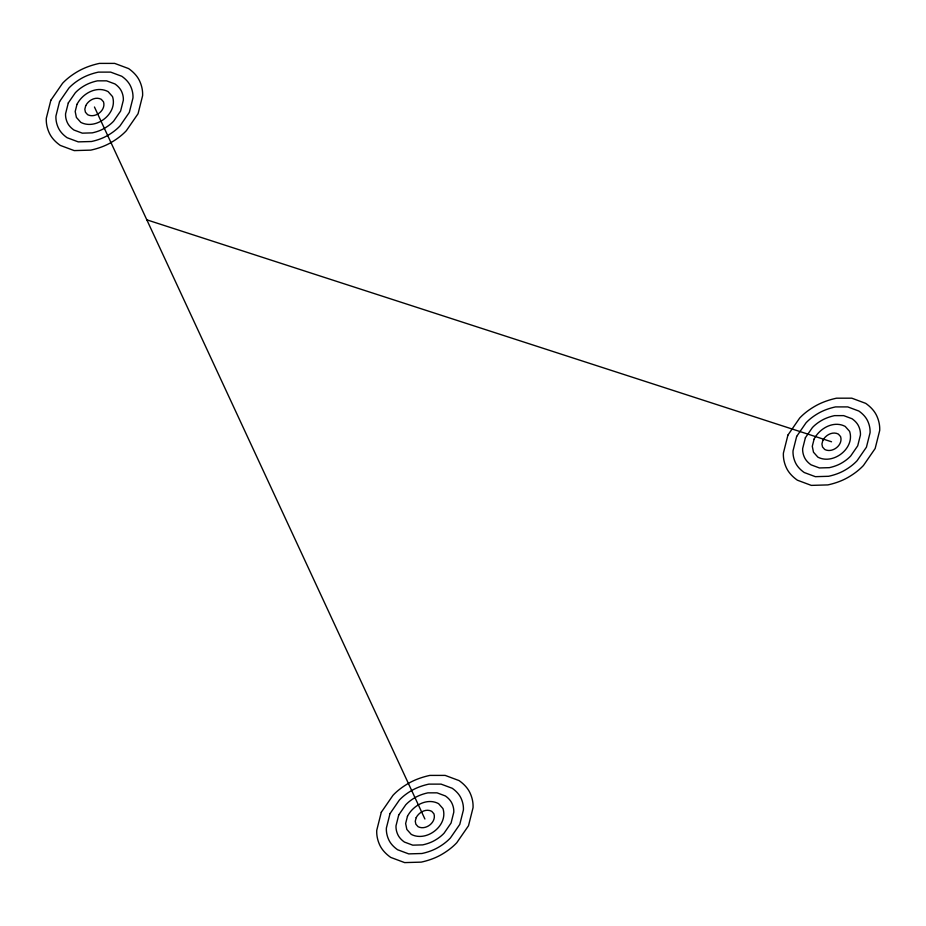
<?xml version="1.0" encoding="UTF-8"?>
<svg xmlns="http://www.w3.org/2000/svg" width="926" height="926" viewBox="0 0 926 926"><rect width="100%" height="100%" fill="white"/><g stroke="black" fill="none" stroke-linecap="round" stroke-linejoin="round"><path stroke-width="1.39" d="M146.817 219.832L831.548 441.783M94.452 106.999L424.895 819.001M50.849 100.251L46.3 118.308A89.347 51.578 0 0 0 49.309 133.055A57.042 32.931 0 0 0 60.294 145.417L74.219 150.602L90.76 150.128A57.042 32.931 0 0 0 110.97 142.592A89.347 51.578 0 0 0 126.353 130.693L138.055 113.736L142.604 95.679A89.347 51.578 0 0 0 139.594 80.932A57.042 32.931 0 0 0 128.61 68.582L114.685 63.396L99.395 63.396A60.572 34.968 0 0 0 77.934 71.395A89.347 51.578 0 0 0 62.551 83.294L50.849 100.251M59.565 101.594L55.93 116.051A71.476 41.265 0 0 0 58.338 127.846A45.64 26.345 0 0 0 67.123 137.731L78.259 141.875L91.5 141.504A45.64 26.345 0 0 0 107.671 135.474A71.476 41.265 0 0 0 119.975 125.959L129.327 112.393L132.974 97.948A71.476 41.265 0 0 0 130.566 86.141A45.64 26.345 0 0 0 121.781 76.268L110.645 72.112L98.399 72.124A48.453 27.977 0 0 0 81.233 78.513A71.476 41.265 0 0 0 68.929 88.039L59.565 101.594M68.293 102.948L65.561 113.782A53.604 30.952 0 0 0 67.367 122.637A34.227 19.759 0 0 0 73.964 130.045L82.31 133.159L92.241 132.869A34.227 19.759 0 0 0 104.36 128.355A53.604 30.952 0 0 0 113.597 121.213L120.612 111.039L123.343 100.205A53.604 30.952 0 0 0 121.537 91.361A34.227 19.759 0 0 0 114.94 83.942L106.594 80.84L97.415 80.84A36.345 20.985 0 0 0 84.544 85.632A53.604 30.952 0 0 0 75.307 92.774L68.293 102.948M77.008 104.302L75.191 111.525L76.395 117.417L80.793 122.359C96.107 130.404 118.053 113.435 112.509 96.57L108.111 91.628C96.593 85.493 82.46 93.549 77.008 104.302M85.736 105.645L84.822 109.256L85.423 112.208L87.623 114.674C95.274 118.702 106.258 110.217 103.481 101.779L101.281 99.313C95.528 96.246 88.456 100.274 85.736 105.645M381.292 812.264L376.743 830.321A89.347 51.578 0 0 0 379.764 845.068A57.042 32.931 0 0 0 390.749 857.418L404.662 862.604L421.214 862.129A57.042 32.931 0 0 0 441.424 854.605A89.347 51.578 0 0 0 456.796 842.706L468.498 825.749L473.047 807.692A89.347 51.578 0 0 0 470.038 792.945A57.042 32.931 0 0 0 459.053 780.583L445.14 775.398L429.838 775.409A60.572 34.968 0 0 0 408.378 783.408A89.347 51.578 0 0 0 392.994 795.307L381.292 812.264M390.02 813.607L386.373 828.052A71.476 41.265 0 0 0 388.793 839.859A45.64 26.345 0 0 0 397.578 849.732L408.713 853.888L421.943 853.506A45.64 26.345 0 0 0 438.114 847.487A71.476 41.265 0 0 0 450.418 837.961L459.782 824.406L463.417 809.949A71.476 41.265 0 0 0 461.009 798.154A45.64 26.345 0 0 0 452.224 788.269L441.089 784.125L428.854 784.125A48.453 27.977 0 0 0 411.676 790.526A71.476 41.265 0 0 0 399.384 800.041L390.02 813.607M398.736 814.961L396.004 825.795A53.604 30.952 0 0 0 397.821 834.639A34.227 19.759 0 0 0 404.407 842.058L412.753 845.16L422.684 844.882A34.227 19.759 0 0 0 434.815 840.368A53.604 30.952 0 0 0 444.04 833.226L451.066 823.052L453.786 812.218A53.604 30.952 0 0 0 451.981 803.363A34.227 19.759 0 0 0 445.394 795.955L437.037 792.841L427.858 792.853A36.345 20.985 0 0 0 414.987 797.645A53.604 30.952 0 0 0 405.762 804.787L398.736 814.961M407.463 816.304L405.634 823.527L406.838 829.43L411.237 834.372C426.55 842.405 448.508 825.436 442.952 808.583L438.565 803.641C427.036 797.506 412.915 805.562 407.463 816.304M416.179 817.658L415.265 821.269L415.867 824.221L418.066 826.687C425.728 830.703 436.702 822.219 433.924 813.792L431.736 811.326C425.972 808.259 418.911 812.287 416.179 817.658M787.945 435.046L783.396 453.103A89.347 51.578 0 0 0 786.405 467.85A57.042 32.931 0 0 0 797.39 480.2L811.315 485.386L827.856 484.911A57.042 32.931 0 0 0 848.066 477.388A89.347 51.578 0 0 0 863.449 465.489L875.151 448.531L879.7 430.474A89.347 51.578 0 0 0 876.69 415.728A57.042 32.931 0 0 0 865.706 403.366L851.781 398.18L836.491 398.192A60.572 34.968 0 0 0 815.03 406.19A89.347 51.578 0 0 0 799.647 418.089L787.945 435.046M796.673 436.389L793.026 450.835A71.476 41.265 0 0 0 795.434 462.641A45.64 26.345 0 0 0 804.219 472.515L815.355 476.67L828.596 476.288A45.64 26.345 0 0 0 844.767 470.269A71.476 41.265 0 0 0 857.071 460.743L866.435 447.177L870.07 432.731A71.476 41.265 0 0 0 867.662 420.936A45.64 26.345 0 0 0 858.877 411.051L847.741 406.908L835.507 406.908A48.453 27.977 0 0 0 818.329 413.309A71.476 41.265 0 0 0 806.025 422.823L796.673 436.389M805.388 437.743L802.657 448.578A53.604 30.952 0 0 0 804.462 457.421A34.227 19.759 0 0 0 811.06 464.84L819.406 467.943L829.337 467.665A34.227 19.759 0 0 0 841.456 463.15A53.604 30.952 0 0 0 850.693 456.009L857.707 445.834L860.439 435A53.604 30.952 0 0 0 858.633 426.145A34.227 19.759 0 0 0 852.036 418.737L843.69 415.624L834.511 415.635A36.345 20.985 0 0 0 821.64 420.427A53.604 30.952 0 0 0 812.403 427.569L805.388 437.743M814.104 439.086L812.287 446.309L813.491 452.212L817.889 457.155C833.203 465.188 855.149 448.219 849.605 431.366L845.207 426.423C833.689 420.288 819.556 428.344 814.104 439.086M822.832 440.44L821.918 444.052L822.519 447.003L824.719 449.469C832.381 453.485 843.355 445.001 840.577 436.574L838.377 434.109C832.624 431.041 825.552 435.07 822.832 440.44"/></g></svg>
